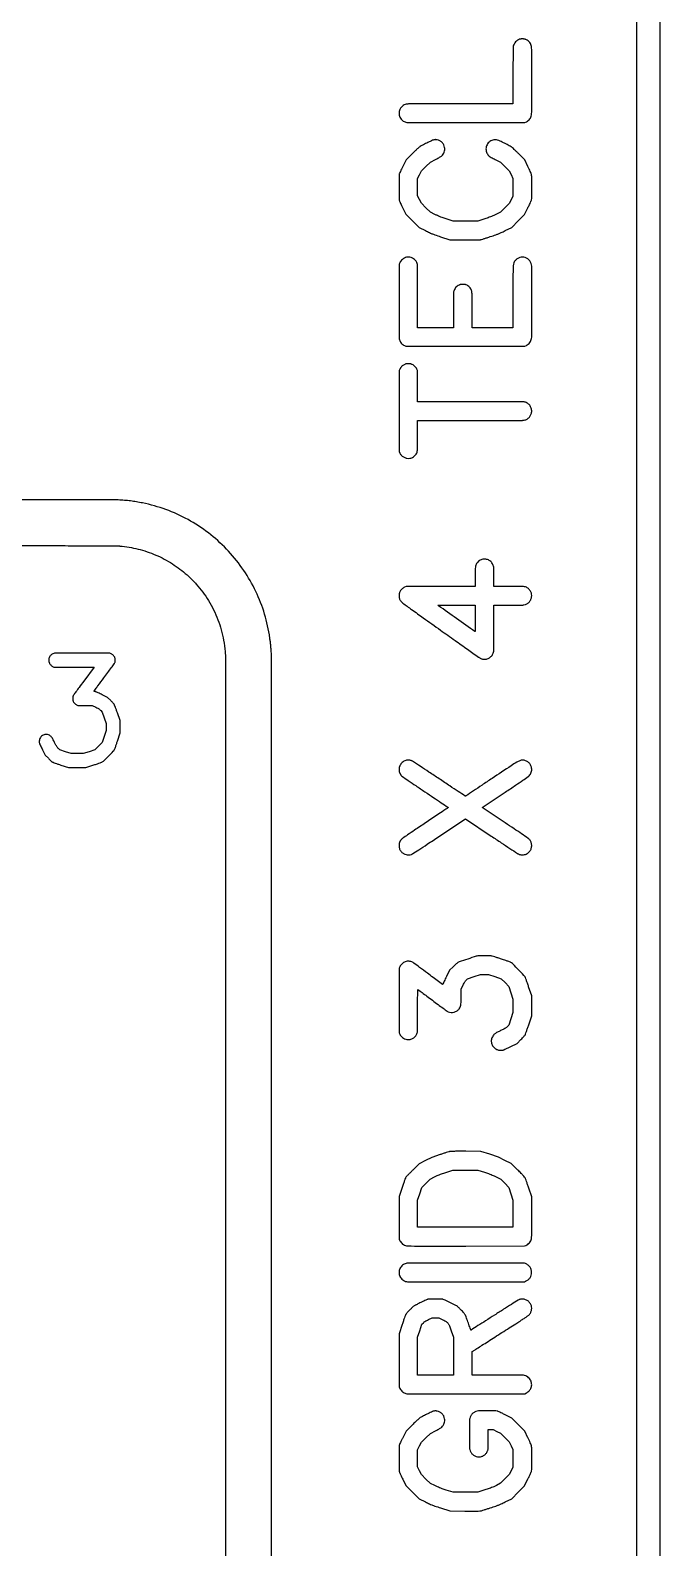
# Model space of a CAD drawing. Extents: x 980 to 25457, y 984 to 49020.
# Drawn here: x 22674 to 25457, y 4489 to 11193 of the extents above; entities that cross this region are included whole.
import ezdxf

# ---------------------------------------------------------------- set-up
doc = ezdxf.new("R2010")
doc.units = 0

msp = doc.modelspace()

# ---------------------------------------------------------------- linework, layer by layer
for points in [[(25353.176636, 36563.461695, -0.000001), (25352.040197, 20064.737908), (25350.791615, 2595.149668, -0.017503)], [(980.440705, 32466.957132, 0.000002), (980.203828, 20941, 0.000003), (980.107189, 12237.212398, 0.000012), (980.209361, 6804.802998)], [(1083.221486, 6831.128539, -0.000012), (1083.127559, 12273.089819, -0.000003), (1083.236026, 20942, -0.000002), (1083.488164, 32350.921193, -0.000022)], [(1895.500479, 7922.608607, -0.000003), (1895.516153, 10549.853821, -0.000001), (1895.574114, 14934.526042, -0.000001), (1895.654924, 19974.475505, -0.000001), (1895.750479, 25038.650259)], [(25455.067455, 2656.851326), (25455.283853, 8026.2, 0.000006), (25455.447111, 13939.785085, 0.000004), (25455.5, 20957, 0.000003), (25455.451202, 30583.274766, 0.000015), (25455.249846, 35648.33495)], [(1083.779877, 36579.793336, -0.000001), (1084.083373, 39239.060792, -0.032823)], [(981.025332, 39243.286233, 0.000001), (980.725995, 36638.380945, 0.000022)], [(23837.04827, 49018.908979, 0.000001), (21675.802621, 49019.17901, 0.000024)], [(18681.279442, 49019.402857, 0.000005), (13233.5, 49019.49605, 0.000002), (9165.520775, 49019.509787, 0.000004), (5739.221875, 49019.480206)], [(24540, 37344.615933), (24540.017364, 25078.057967, 0.000003), (24540.072189, 18212.977995, 0.000025), (24540.281798, 14996.564512), (24540.53635, 12813.47858, 0.052236), (24541.438354, 12804.878001, 0.074337), (24546.543768, 12791.201334, 0.068737), (24555.531869, 12779.203011, 0.069207), (24567.370173, 12770.158349, 0.07731), (24580.799221, 12765.105084, 0.090469), (24599.660012, 12764.630768, 0.093087), (24617.267741, 12770.877964, 0.091235), (24631.678767, 12783.228321, 0.082939), (24641.332811, 12800.295347, 0.087509), (24641.999516, 12804.07251), (24642.357022, 15432.357909, 0.00002), (24642.699465, 18970.575659, 0.000004), (24643, 25073.957926), (24643.5, 37344.415852)], [(1792.666637, 28542.695892, 0.000006), (1792.411049, 24569.503036, 0.000003), (1792.195825, 19883.965567, 0.000004), (1792.047621, 15244.749166, 0.000006), (1792, 11426.463451)], [(23728.367996, 45337.206403, 0.000002), (23728.354216, 42876.105371, 0.000002), (23728.361756, 40416.175094, 0.019036)], [(2708.027317, 40429.777448, 0.000002), (2708.046285, 42874.87655, 0.000002), (2708.048936, 45320.157135, 0.014115)], [(23830.974531, 40438.62303, -0.000002), (23830.960256, 42874.830485, -0.000002), (23830.963185, 45310.710508, -0.013332)], [(23738.640448, 3395.440421, 0.000002), (23738.643605, 5908.562731, 0.000002), (23738.626961, 8421.322215, 0.020273), (23737.199713, 8456.5, 0.004767), (23735.669009, 8473.344319, 0.004361), (23733.775563, 8490.665666, 0.00449), (23731.660072, 8507.288844, 0.006409), (23729.461102, 8522, 0.075792), (23663.65577, 8725.684197, 0.075615), (23540.106944, 8900.687285, 0.075664), (23370.192742, 9030.955395, 0.07604), (23169.5, 9104.500253, 0.008975), (23142.686698, 9109.421618, 0.009728), (23116.423637, 9113.232973, 0.009644), (23089.824305, 9116.046216, 0.008507), (23062, 9117.97108, 0.012915), (23028.700857, 9118.844609, 0.000137), (22798.512368, 9118.873159, 0.000051), (22559.227357, 9118.812738, 0.036134)], [(22543.5, 8916.584732), (22803, 8915.933729, -0.000214), (22902.710416, 8915.640905, -0.000351), (22987.153125, 8915.29752, -0.000026), (23063.04198, 8914.931778, -0.04822), (23065.5, 8914.682084, 0.017497), (23067.299538, 8914.386854, 0.00252), (23070.996875, 8913.931352, 0.002857), (23075.377095, 8913.439471, 0.002439), (23080, 8912.969855, -0.042483), (23159.674511, 8898.366588, -0.040021), (23237.411222, 8870.325898, -0.03997), (23309.7825, 8830.215695, -0.042121), (23373.5, 8779.717206, -0.020525), (23406.775929, 8745.768192, -0.02371), (23435.504072, 8710.741945, -0.023892), (23460.603098, 8673.39693, -0.021475), (23482.999744, 8632.5, -0.022219), (23502.462337, 8588.16419, -0.024805), (23517.126713, 8543.856929, -0.024371), (23527.528028, 8497.62347, -0.020072), (23534.204389, 8447.5, -0.023073), (23535.641201, 8416.383953, -0.000002), (23535.646056, 5907.896398, -0.000002), (23535.633728, 3398.236187, -0.024994)]]:
    msp.add_lwpolyline(points, format="xyb")
for points in [[(24834.286039, 11153.6045, 0.067777), (24824.505277, 11148.878011, 0.063658), (24816.109869, 11141.623235, 0.063546), (24809.797185, 11132.476434, 0.067082), (24806.125262, 11122.200779, 0.049316), (24805.554159, 11117.062113, 0.000865), (24805.262906, 11089.063039, 0.001667), (24805.05841, 11050.753959, 0.000501), (24805, 10992.450779), (24805, 10868), (24574.75, 10867.980191, 0.000316), (24477.882557, 10867.910612, 0.000705), (24404.181908, 10867.707176, 0.000171), (24343.753885, 10867.434574, 0.034711), (24337.805476, 10866.992115, 0.050864), (24328.853489, 10864.751247, 0.054306), (24320.746486, 10860.780713, 0.055064), (24313.779633, 10855.216269, 0.05507), (24308.195543, 10848.265567, 0.067165), (24303.937678, 10839.04592, 0.059923), (24302.060404, 10828.659521, 0.060194), (24302.702387, 10818.170956, 0.069133), (24305.851149, 10808.650795, 0.049726), (24310.724949, 10800.822058, 0.055882), (24316.883624, 10794.443422, 0.056655), (24324.222449, 10789.655116, 0.053582), (24332.585722, 10786.527621, 0.060506), (24339.973108, 10785.562342, 0.001052), (24380.507274, 10785.280188, 0.001318), (24446.604451, 10785.133475, 0.000146), (24597.613058, 10785.240582), (24856.603983, 10785.5), (24864.223604, 10789.265884, 0.054717), (24872.553227, 10794.585553, 0.059812), (24879.255021, 10801.446854, 0.060194), (24884.10954, 10809.658318, 0.056623), (24886.992348, 10818.959652, 0.044826), (24887.464461, 10823.770161, 0.000391), (24887.739156, 10860.620905, 0.001183), (24887.938926, 10907.020516, 0.000485), (24888, 10970, 0.000485), (24887.938926, 11032.979484, 0.001183), (24887.739156, 11079.379095, 0.000391), (24887.464461, 11116.229839, 0.044826), (24886.992348, 11121.040348, 0.059011), (24884.068992, 11130.316156, 0.056065), (24879.022432, 11138.827387, 0.056275), (24872.232145, 11145.976694, 0.060386), (24864.168321, 11151.2379, 0.018532), (24860.234257, 11152.996666, 0.042729), (24857.139679, 11153.94695, 0.036102), (24853.626845, 11154.443277, 0.010085), (24848.078862, 11154.709886, 0.011096), (24843.742781, 11154.734421, 0.015861), (24839.9004, 11154.548875, 0.018045), (24836.676917, 11154.173079, 0.040688)], [(24455, 10708.963968, 0.067299), (24449.752651, 10707.260084, 0.002088), (24429.335772, 10697.33349, 0.004523), (24409.481639, 10687.353814, 0.012906), (24395.916438, 10679.932139, 0.042197), (24391.386124, 10676.760571, 0.010257), (24384.489647, 10670.764951, 0.007559), (24374.929239, 10661.835871, 0.002428), (24361.007765, 10648.303095), (24332.682655, 10620.5), (24318.428419, 10591.395185, 0.002124), (24312.889088, 10579.962052, 0.002973), (24308.04367, 10569.695699, 0.001784), (24304.046678, 10561.0139, 0.039285), (24303.092668, 10558.395185, 0.061022), (24302.586441, 10555.021484, 0.002114), (24302.282673, 10541.712306, 0.003307), (24302.07165, 10524.097345, 0.001316), (24302.005577, 10499.931501, 0.000856), (24302.055143, 10469.147397, 0.005851), (24302.283113, 10453.975832, 0.010533), (24302.718608, 10444.870548, 0.054866), (24303.609608, 10439.931501, 0.034036), (24304.874456, 10436.531472, 0.002979), (24308.71336, 10428.164253, 0.003898), (24313.434351, 10418.236963, 0.003021), (24318.723783, 10407.5), (24332.22835, 10380.5), (24361.864175, 10350.864175), (24391.5, 10321.22835), (24418.5, 10307.724338, 0.004314), (24436.024292, 10299.147793, 0.016333), (24447.196975, 10294.240594, 0.012835), (24459.865559, 10289.536833, 0.001938), (24485.5, 10280.871576), (24525.5, 10267.522827), (24592, 10267.216696, 0.001003), (24622.573968, 10267.137279, 0.002953), (24643.605216, 10267.249046, 0.002067), (24658.953594, 10267.484726, 0.055267), (24663, 10268.013369, 0.016461), (24666.114172, 10268.886144, 0.000676), (24677.19375, 10272.40495, 0.001176), (24690.3064, 10276.622973, 0.000834), (24705, 10281.414815, 0.002265), (24728.882198, 10289.367319, 0.013248), (24741.305671, 10293.936973, 0.015485), (24752.660873, 10298.871308, 0.003807), (24771, 10307.696416), (24799.5, 10321.679373), (24827.789352, 10350.486952), (24856.078704, 10379.294531), (24870.948584, 10408.930418, 0.002825), (24877.934355, 10423.051613, 0.007904), (24882.617179, 10433.051891, 0.009857), (24885.690644, 10440.272536, 0.050019), (24886.909232, 10444.466812, 0.044751), (24888.045413, 10456.602212, 0.001775), (24888.061476, 10501.169991, 0.001491), (24887.782702, 10546.348691, 0.055808), (24886.551946, 10556.5, 0.04266), (24885.304938, 10560.295719, 0.004208), (24881.461547, 10569.111918, 0.005175), (24876.59138, 10579.734678, 0.00372), (24870.941988, 10591.5), (24856.750521, 10620.5), (24830.625261, 10646.830997, 0.00222), (24820.290354, 10657.155185, 0.003004), (24810.85242, 10666.388323, 0.002027), (24802.858754, 10674.052644, 0.032929), (24800, 10676.433689, 0.030788), (24796.96881, 10678.364161, 0.002533), (24788.74375, 10682.86252, 0.003385), (24778.860594, 10688.116706, 0.002601), (24768, 10693.724778, 0.005752), (24747.857204, 10703.703232, 0.034014), (24736.936077, 10708.070893, 0.06337), (24728.827891, 10709.59558, 0.060598), (24720.468026, 10709.078722, 0.110871), (24702.824776, 10701.543548, 0.116444), (24690.467207, 10687.295972, 0.117322), (24685.843619, 10669.117224, 0.11378), (24689.816245, 10650.578981, 0.052539), (24694.330629, 10643.093212, 0.06634), (24700.013273, 10637.350454, 0.039778), (24709.063616, 10631.438277, 0.007877), (24726.219509, 10622.432632), (24749.5, 10610.676019), (24768.852025, 10591.588009), (24788.20405, 10572.5), (24796.602025, 10555.651084), (24805, 10538.802168), (24804.947161, 10499.651084), (24804.894322, 10460.5), (24796.697161, 10444.278146), (24788.5, 10428.056292), (24769.5, 10408.930645), (24750.5, 10389.804998), (24731.824127, 10380.434597, -0.008123), (24720.440547, 10374.952663, -0.014428), (24710.868857, 10370.864117, -0.011059), (24699.50768, 10366.681933, -0.002952), (24681.237828, 10360.532098), (24649.327402, 10350), (24594.914447, 10350), (24540.501492, 10350), (24509.530407, 10360.105281, -0.003109), (24491.761643, 10366.025398, -0.011369), (24480.610964, 10370.102838, -0.014464), (24471.075976, 10374.159223, -0.007739), (24459.529661, 10379.688842), (24440.5, 10389.167122), (24420.672778, 10408.833561), (24400.845556, 10428.5), (24392.422778, 10445.238892), (24384, 10461.977784), (24384, 10500), (24384, 10538.022216), (24392.413595, 10554.761108), (24400.82719, 10571.5), (24420.663595, 10591.011543), (24440.5, 10610.523086), (24462.883189, 10622.011543, 0.004314), (24473.464554, 10627.558413, 0.010117), (24481.248107, 10631.929488, 0.01308), (24486.936479, 10635.480617, 0.037675), (24490.609076, 10638.328305, 0.067623), (24496.994333, 10645.895474, 0.058983), (24501.48618, 10655.241519, 0.059225), (24503.657941, 10665.337764, 0.06947), (24503.2163, 10675.112351, 0.07252), (24499.075018, 10687.256052, 0.077609), (24491.704966, 10697.399404, 0.077878), (24481.617955, 10704.786436, 0.073745), (24469.566341, 10708.906732, 0.01065), (24465.175905, 10709.619339, 0.033932), (24462.214217, 10709.832258, 0.034543), (24459.27882, 10709.640806, 0.011348)], [(24335, 10189.902047, 0.069303), (24325.843053, 10186.752754, 0.053761), (24316.999561, 10180.995923, 0.054003), (24309.628468, 10173.521257, 0.071847), (24304.834787, 10165.28458), (24302.5, 10159.5), (24302.241117, 9995.536467, 0.00023), (24302.133269, 9899.123221, 0.002128), (24302.283455, 9857.381239, 0.00243), (24302.59938, 9832.534798, 0.065623), (24303.572425, 9826.036467, 0.056142), (24306.811784, 9818.197315, 0.05238), (24311.776351, 9811.074197, 0.051229), (24318.230822, 9804.999716, 0.049053), (24325.876012, 9800.263008), (24331.5, 9797.5), (24594.521027, 9797.5), (24857.542055, 9797.5), (24864.110486, 9800.733628, 0.060038), (24872.209498, 9806.009798, 0.05643), (24879.014419, 9813.15911, 0.05627), (24884.064907, 9821.67005, 0.058998), (24886.992348, 9830.959652, 0.046826), (24888.045529, 9842.150302, 0.00013), (24888.044413, 9993.673333, 0.000134), (24887.963627, 10145.047489, 0.045432), (24886.905517, 10156.566341, 0.075447), (24882.780443, 10168.492209, 0.077303), (24875.327272, 10178.546212, 0.076839), (24865.128469, 10185.907605, 0.07324), (24853.015549, 10189.99718, 0.083489), (24841.017225, 10190.15069, 0.072015), (24828.953198, 10186.450802, 0.071595), (24818.370905, 10179.452238, 0.080715), (24810.688755, 10170, 0.088154), (24807.139214, 10160.139147, 0.033181), (24805.6204, 10145.493013, 0.008876), (24805.075064, 10117.153553, 0.000372), (24805, 10016.289901), (24805, 9879), (24715.034304, 9879), (24625.068608, 9879), (24624.784304, 9958.25, 0.000378), (24624.558835, 10010.150906, 0.005876), (24624.258682, 10027.95924, 0.016503), (24623.669807, 10037.505578, 0.066912), (24622.354558, 10043.167855, 0.048863), (24618.302609, 10051.356317, 0.052651), (24612.823382, 10058.381905, 0.053365), (24606.07089, 10064.030316, 0.052789), (24598.252085, 10068.145596, 0.025131), (24594.915916, 10069.283692, 0.031975), (24591.738744, 10069.976109, 0.026291), (24588.044909, 10070.339576, 0.010735), (24583, 10070.460894, 0.00969), (24577.363301, 10070.366151, 0.038965), (24573.943152, 10069.974288, 0.045623), (24570.894188, 10069.087133, 0.016796), (24566.776671, 10067.307689, 0.051428), (24558.619535, 10062.370494, 0.055542), (24551.872297, 10055.983028, 0.056103), (24546.750574, 10048.329013, 0.054406), (24543.394927, 10039.649811, 0.056988), (24542.647806, 10034.581947, 0.003958), (24542.292552, 10020.142848, 0.003465), (24542.072624, 9997.591891, 0.000667), (24542.011869, 9956.75), (24542, 9879), (24463, 9879), (24384, 9879), (24384, 10017.531545, 0.000201), (24383.963328, 10108.864629, 0.003371), (24383.735198, 10139.101162, 0.007987), (24383.248081, 10155.194444, 0.069789), (24381.933089, 10162.198622, 0.06427), (24377.035955, 10172.251638, 0.068181), (24369.826387, 10180.50804, 0.068197), (24360.663543, 10186.519717, 0.064349), (24350.040348, 10189.992348, 0.015729), (24345.877973, 10190.646845, 0.03264), (24342.596926, 10190.841482, 0.032067), (24339.282021, 10190.608672, 0.01466)], [(24331.842366, 9718.674503, 0.043194), (24326.781828, 9716.757067, 0.026948), (24321.22063, 9713.70159, 0.027037), (24316.066223, 9710.096397, 0.046529), (24312.262601, 9706.5, 0.026798), (24310.694777, 9704.508073, 0.01239), (24308.864684, 9701.765625, 0.012233), (24307.079006, 9698.781328, 0.016629), (24305.625739, 9696), (24302.5, 9689.5), (24302.5, 9510.5), (24302.5, 9331.5), (24305.716922, 9324.926341, 0.081111), (24313.297299, 9314.239922, 0.075914), (24324.04249, 9306.232656, 0.077226), (24336.507765, 9301.896944, 0.08897), (24349.082852, 9301.857775, 0.049703), (24357.76165, 9304.294139, 0.052507), (24365.619506, 9308.364314, 0.053031), (24372.390815, 9313.93932, 0.052646), (24377.856618, 9320.826547, 0.067807), (24381.521693, 9328.813147, 0.055034), (24383.255071, 9338.082344, 0.017656), (24383.895975, 9354.25669, 0.001074), (24384, 9402.681501), (24384, 9469), (24614.75, 9469.020107, 0.000339), (24706.89755, 9469.090666, 0.000622), (24781.997035, 9469.292522, 0.000117), (24846.536666, 9469.56141, 0.034815), (24851.806042, 9469.952076, 0.07782), (24864.381489, 9473.827416, 0.080018), (24875.035885, 9481.336866, 0.079782), (24882.817332, 9491.833694, 0.076719), (24887.052472, 9504.379914, 0.09666), (24886.751221, 9519.212332, 0.092449), (24880.920999, 9533.102619, 0.091301), (24870.395318, 9544.091502, 0.091404), (24856.649811, 9550.605073, 0.063013), (24850.609403, 9551.421601, 0.000678), (24808.653783, 9551.72145, 0.001243), (24744.656978, 9551.932937, 0.000192), (24617.782825, 9551.988131), (24384.065651, 9552), (24383.782825, 9620.772392), (24383.5, 9689.544785), (24380.172751, 9696.302022, 0.041086), (24376.534375, 9702.376243, 0.040104), (24371.925111, 9707.826769, 0.040314), (24366.530476, 9712.445641, 0.042533), (24360.556575, 9716.046763, 0.018813), (24356.756701, 9717.742982, 0.038136), (24353.636394, 9718.728728, 0.034306), (24350.197428, 9719.287844, 0.012545), (24345.276944, 9719.620474, 0.01299), (24341.343709, 9719.685105, 0.015188), (24337.612957, 9719.536083, 0.01652), (24334.339595, 9719.196623, 0.034884)], [(24672.185989, 8855.901607, 0.055849), (24663.933498, 8853.528484, 0.051882), (24656.188608, 8849.344937, 0.051953), (24649.48052, 8843.663206, 0.056343), (24644.292343, 8836.862086, 0.052823), (24640.706117, 8829.115286, 0.05552), (24638.898077, 8820.917592, 0.024045), (24638.15117, 8808.070249, 0.002498), (24638, 8777.80861), (24638, 8736.037418), (24485.75, 8735.768709), (24333.5, 8735.5), (24326.269658, 8732.111023, 0.04621), (24319.903286, 8728.37518, 0.039237), (24313.94618, 8723.342769, 0.039495), (24308.889542, 8717.483006, 0.048742), (24305.20897, 8711.281222, 0.023289), (24303.731871, 8707.704363, 0.045092), (24302.952201, 8704.712613, 0.033396), (24302.596013, 8701.091344, 0.007844), (24302.501054, 8695, 0.028221), (24303.015908, 8685.901531, 0.060316), (24304.64148, 8679.06487, 0.06521), (24307.751747, 8673.150796, 0.038327), (24312.852821, 8666.982936, 0.043983), (24318.619196, 8661.973622, 0.00057), (24357.468855, 8633.872745, 0.001322), (24409.168423, 8596.774369, 0.000441), (24485, 8542.76349, 0.000064), (24549.15329, 8497.168172, 0.000103), (24603.9125, 8458.277109, 0.000017), (24652.457169, 8423.817242, 0.006305), (24656, 8421.369094, 0.028341), (24660.801723, 8418.520782, 0.034931), (24665.577966, 8416.451159, 0.035043), (24670.582853, 8415.071388, 0.028834), (24676.069637, 8414.290943, 0.094326), (24691.234862, 8415.880814, 0.094768), (24704.727635, 8422.931438, 0.094061), (24714.741486, 8434.517672, 0.09133), (24719.944218, 8449.086129, 0.036797), (24720.42393, 8454.567668, 0.000941), (24720.717826, 8479.369243, 0.001734), (24720.925868, 8511.382722, 0.000738), (24720.992446, 8554.25), (24721, 8653), (24784.316341, 8653, 0.001171), (24812.191072, 8653.06531, 0.00276), (24832.986657, 8653.277542, 0.002033), (24848.70085, 8653.588582, 0.039756), (24853.519745, 8654.088283, 0.075889), (24865.65454, 8658.302932, 0.079068), (24875.788223, 8665.904443, 0.078487), (24883.11794, 8676.330337, 0.073239), (24887.096897, 8688.756708, 0.089623), (24886.89316, 8702.248291, 0.084329), (24882.01243, 8715.131772, 0.082596), (24873.033784, 8725.895863, 0.081067), (24861, 8733.257123, 0.06654), (24855.736338, 8734.625433, 0.021686), (24847.715147, 8735.252978, 0.007185), (24832.792554, 8735.556584, 0.000439), (24788.25, 8735.783483), (24721, 8736.066966), (24720.979893, 8775.283483, 0.00212), (24720.90635, 8790.759261, 0.002827), (24720.700507, 8804.81363, 0.001986), (24720.414606, 8816.591122, 0.028857), (24720.057028, 8820.74164, 0.099735), (24714.528896, 8836.248463, 0.099336), (24703.421636, 8848.430427, 0.099738), (24688.516131, 8855.350856, 0.101415)], [(24638, 8594.5, -0.00077), (24637.965461, 8572.068136, -0.001284), (24637.858807, 8553.184375, -0.000067), (24637.716963, 8536.195951, -0.411731), (24637.519343, 8536, -0.155484), (24637.024054, 8536.157835, -0.000002), (24555.912446, 8593.697611, -0.000016), (24476.110064, 8650.312878, -0.020274), (24473.083333, 8652.650362, -0.698576), (24473.135335, 8652.794206, -0.000028), (24497.072396, 8652.897294, -0.000666), (24523.663077, 8652.974892, -0.000396), (24555.333333, 8653), (24638, 8653)], [(22780.5, 8440.337706, 0.107603), (22767.889458, 8434.467915, 0.10988), (22758.973492, 8423.923046, 0.111455), (22755.447562, 8410.722634, 0.113398), (22757.969971, 8397.377595, 0.050603), (22760.404308, 8393.06374, 0.036423), (22763.916608, 8388.788094, 0.036005), (22768.071734, 8385.006944, 0.045211), (22772.436545, 8382.172317), (22777.5, 8379.5), (22866.804451, 8379), (22956.108901, 8378.5), (22910.108963, 8317.134105, 0.001239), (22889.540917, 8289.553305, 0.003352), (22875.124644, 8269.846765, 0.00199), (22864.467761, 8254.947765, 0.072257), (22862.554513, 8251.205966, 0.05069), (22861.428273, 8246.332349, 0.031702), (22861.062602, 8240.482194, 0.031685), (22861.439714, 8234.626181, 0.050227), (22862.575102, 8229.733609, 0.061382), (22864.949951, 8224.829899, 0.045425), (22868.668852, 8220.081459, 0.044198), (22873.316603, 8215.944917, 0.049301), (22878.45963, 8212.859186), (22884.5, 8210.001578), (22915.761761, 8210.000789), (22947.023522, 8210), (22962.761761, 8202.083963, -0.005467), (22971.777397, 8197.425073, -0.023622), (22976.962519, 8194.351167, -0.033585), (22980.905442, 8191.356766, -0.020426), (22985.15916, 8187.333963), (22991.81832, 8180.5), (23000.40916, 8155.485819), (23009, 8130.471638), (23009.01625, 8114.485819), (23009.0325, 8098.5), (23000.394842, 8072.5), (22991.757184, 8046.5), (22975.628592, 8030.220527), (22959.5, 8013.941053), (22933.706123, 8005.470527), (22907.912247, 7997), (22881.346431, 7997), (22854.780616, 7997), (22829.640308, 8005.122144), (22804.5, 8013.244288), (22797.921315, 8019.675322, -0.024973), (22793.909249, 8024.009609, -0.032884), (22790.731347, 8028.357847, -0.019697), (22787.138651, 8034.54625, -0.003594), (22781.026513, 8046.303178, 0.00332), (22773.291323, 8061.202048, 0.023931), (22769.179223, 8068.166422, 0.048424), (22765.735753, 8072.442188, 0.048386), (22761.53335, 8075.977055, 0.129971), (22746.346195, 8081.420252, 0.134353), (22730.662933, 8078.542815, 0.1339), (22718.59256, 8068.067337, 0.128728), (22713.283474, 8052.755374, 0.056798), (22713.501961, 8046.648965, 0.053545), (22715.081584, 8040.619561, 0.024611), (22718.885285, 8031.925828, 0.003021), (22728.240941, 8013.401843), (22739.981881, 7990.5), (22753.613337, 7976.207882, 0.00661), (22759.27442, 7970.427393, 0.009097), (22764.522262, 7965.395231, 0.008238), (22768.961428, 7961.424537, 0.060456), (22771.32005, 7959.836723, 0.032005), (22774.201631, 7958.591981, 0.001547), (22784.054201, 7955.099303, 0.002517), (22795.797879, 7951.043371, 0.001811), (22808.947653, 7946.628841), (22842.5, 7935.5), (22881, 7935.5), (22919.5, 7935.5), (22954, 7946.816947, 0.002385), (22970.691426, 7952.380524, 0.007441), (22981.852665, 7956.34614, 0.009604), (22989.511804, 7959.365232, 0.050086), (22993.5, 7961.517023, 0.045739), (23000.404281, 7967.172334, 0.002513), (23020.265433, 7986.927429, 0.002089), (23040.239919, 8007.164336, 0.058878), (23044.741716, 8013, 0.046886), (23045.980555, 8015.59266, 0.001649), (23049.781831, 8026.046875, 0.003049), (23054.161314, 8038.45303, 0.002127), (23058.957063, 8052.5), (23071.076999, 8088.5), (23070.735155, 8116), (23070.39331, 8143.5), (23058.643761, 8177, 0.002372), (23053.970634, 8190.124206, 0.003294), (23049.650867, 8201.834375, 0.002042), (23045.914109, 8211.640522, 0.041483), (23044.529021, 8214.5, 0.046168), (23042.891774, 8216.76323, 0.006116), (23038.942355, 8221.169567, 0.007047), (23034.109824, 8226.283679, 0.005861), (23028.831916, 8231.587888), (23015.5, 8244.675776), (22991.820544, 8256.822859, 0.004062), (22982.399829, 8261.559222, 0.005263), (22973.680893, 8265.740915, 0.004017), (22966.322534, 8269.103532, 0.046411), (22963.320544, 8270.124592, -0.001461), (22961.313956, 8270.611429, -0.001379), (22959.271121, 8271.119363, -0.001369), (22957.464176, 8271.579206, -0.004809), (22956.304548, 8271.889621, -0.509445), (22955.759663, 8273.349283, -0.007544), (22961.780537, 8282.146924, -0.006504), (22972.623635, 8297.073101, -0.000645), (22999.141544, 8332.5, 0.000927), (23016.550216, 8355.784586, 0.001416), (23031.554094, 8376.05, 0.00048), (23044.455015, 8393.61386, 0.038718), (23046.245083, 8396.5, 0.068524), (23047.989058, 8401.415598, 0.037221), (23048.819556, 8407.783417, 0.036875), (23048.698578, 8414.344995, 0.057195), (23047.539026, 8419.882503, 0.064832), (23045.026847, 8425.08093, 0.040991), (23040.883426, 8430.402254, 0.040747), (23035.880658, 8435.023976, 0.060049), (23030.770111, 8438.118204), (23025.5, 8440.5), (22904, 8440.643797, 0.000348), (22857.273953, 8440.666533, 0.000567), (22817.603125, 8440.613199, 0.000059), (22782.13087, 8440.52111, 0.054691)], [(24331.5, 7966.654172, 0.046911), (24323.230914, 7963.025181, 0.052005), (24316.087465, 7958.01947, 0.052726), (24310.210937, 7951.715262, 0.050682), (24305.693133, 7944.240752, 0.01722), (24303.872883, 7940.029183, 0.047632), (24302.986521, 7936.927223, 0.037917), (24302.599985, 7933.339894, 0.007885), (24302.5, 7927, 0.007854), (24302.598968, 7920.699603, 0.037171), (24302.979762, 7917.111197, 0.047439), (24303.846949, 7914.03576, 0.018224), (24305.602637, 7909.952633, 0.015935), (24307.030191, 7907.172642, 0.012285), (24308.756039, 7904.232711, 0.012464), (24310.506136, 7901.56341, 0.028827), (24311.980727, 7899.674732, 0.062368), (24314.992595, 7897.002653, 0.000451), (24342.833161, 7877.947181, 0.001637), (24375.822506, 7855.569314, 0.000897), (24416.37809, 7828.358075, -0.000222), (24455.240321, 7802.35907, -0.000362), (24488.171621, 7780.272198, -0.000032), (24517.673933, 7760.451393, -0.04058), (24518.780619, 7759.569644, -0.477547), (24518.687636, 7758.31748, -0.000885), (24499.332007, 7744.965702, -0.002984), (24471.188001, 7725.871271, -0.000549), (24419.005335, 7691.003556, 0.000687), (24370.357628, 7658.478458, 0.002492), (24339.561018, 7637.603799, 0.001869), (24318.108534, 7622.788093, 0.051325), (24312.920603, 7618.322533, 0.022292), (24310.798137, 7615.867891, 0.014781), (24308.577075, 7612.877389, 0.01489), (24306.588463, 7609.838669, 0.027872), (24305.195887, 7607.252644, 0.023503), (24303.727826, 7603.6938, 0.045014), (24302.95121, 7600.705746, 0.033273), (24302.59588, 7597.083824, 0.007843), (24302.501054, 7591, 0.028265), (24303.00948, 7582.029188, 0.058877), (24304.608686, 7575.222071, 0.062936), (24307.665644, 7569.264231, 0.036797), (24312.676109, 7562.983124, 0.067265), (24322.034462, 7555.266123, 0.075959), (24332.738833, 7550.694721, 0.075412), (24344.385495, 7549.509141, 0.065013), (24356.5, 7551.700297, 0.067007), (24360.891564, 7553.781689, 0.000715), (24389.046748, 7572.14118, 0.001849), (24425.701508, 7596.311832, 0.00065), (24478.124421, 7631.257427), (24594.748842, 7709.219651), (24709.297025, 7632.607432, 0.000453), (24753.553698, 7603.065691, 0.000714), (24791.614849, 7577.787746, 0.000165), (24825.034446, 7555.676972, 0.029684), (24828.673021, 7553.57034, 0.103759), (24843.756959, 7549.578933, 0.095383), (24859.666113, 7551.793073, 0.095189), (24873.642189, 7559.763385, 0.10283), (24883.220017, 7572.161245, 0.039403), (24885.826762, 7578.801827, 0.043104), (24887.264017, 7585.573364, 0.043566), (24887.510214, 7592.42539, 0.041963), (24886.575463, 7599.305407, 0.039515), (24884.762482, 7605.210134, 0.031612), (24881.926563, 7611.232525, 0.032238), (24878.447894, 7616.686689, 0.049161), (24874.704313, 7620.866089, 0.037337), (24872.533562, 7622.576946, 0.000114), (24843.047245, 7642.43093, 0.000658), (24809.680072, 7664.823255, 0.000412), (24770.559053, 7690.955721), (24668.994151, 7758.679264), (24770.798748, 7826.762641, 0.000758), (24816.62971, 7857.513406, 0.002125), (24848.602031, 7879.233918, 0.001095), (24872.585579, 7895.753938, 0.055236), (24876.891265, 7899.497863, 0.058658), (24882.188058, 7906.800378, 0.053577), (24885.83821, 7915.355099, 0.054222), (24887.554864, 7924.383078, 0.063567), (24887.142225, 7933.082852, 0.083366), (24882.212391, 7946.988055, 0.088312), (24873.08038, 7958.20669, 0.089554), (24860.758028, 7965.472582, 0.088768), (24846.634103, 7968, 0.095355), (24835.366415, 7965.831411, 0.040638), (24821.558104, 7958.964233, 0.011066), (24796.763352, 7943.250641, 0.0005), (24712.824528, 7887.292484, -0.000234), (24668.346552, 7857.606948, -0.000384), (24630.657906, 7832.520062, -0.000027), (24596.753208, 7809.992111, -0.055057), (24595.622739, 7809.408726, -0.240787), (24594.367381, 7809.542511, -0.000148), (24563.270281, 7829.873857, -0.001582), (24526.531925, 7854.075327, -0.000718), (24478.60216, 7885.966372, 0.000584), (24433.96508, 7915.683825, 0.000922), (24395.592714, 7941.063951, 0.000206), (24361.851818, 7963.271508, 0.039964), (24358.276719, 7965.232988, 0.066088), (24352.789551, 7966.870044, 0.026237), (24344.955229, 7967.699552, 0.026212), (24337.087195, 7967.704381, 0.067101)], [(24649.5, 7103.302698, 0.047599), (24642.661655, 7101.723867, 0.00077), (24605.180488, 7089.154393, 0.00068), (24567.442877, 7076.377027, 0.054667), (24561.808236, 7073.74459, 0.042029), (24559.575151, 7072.115424, 0.003661), (24554.29645, 7067.470485, 0.004791), (24548.084182, 7061.814909, 0.003705), (24541.42038, 7055.537912), (24524.724288, 7039.575824), (24511.216013, 7012.037912, 0.00113), (24505.923109, 7001.185841, 0.001535), (24501.197455, 6991.364267, 0.001017), (24497.271904, 6983.097865, 0.017262), (24496.079349, 6980.329805), (24494.450961, 6976.15961), (24476.47548, 6989.734139, 0.000509), (24427.261456, 7026.820485, 0.001453), (24392.922983, 7052.486423, 0.000782), (24367.12539, 7071.589407, 0.036196), (24361.574905, 7075.096124, 0.107143), (24345.976595, 7079.541513, 0.100987), (24329.577378, 7077.278445, 0.099291), (24315.157759, 7068.706118, 0.099896), (24305.195887, 7055.252644), (24302.5, 7049.5), (24302.5, 6906.5), (24302.5, 6763.5), (24305.195887, 6757.747356, 0.062966), (24310.498222, 6749.364851, 0.056618), (24317.893986, 6742.223402, 0.056456), (24326.725947, 6736.905251, 0.061826), (24336.260676, 6733.896065, 0.096176), (24350.798047, 6734.034891, 0.09036), (24364.582706, 6739.565337, 0.08936), (24375.650979, 6749.672089, 0.09138), (24382.390878, 6762.931501, 0.062321), (24383.3322, 6768.636089, 0.005691), (24383.731138, 6783.047692, 0.003635), (24383.952605, 6807.591844, 0.000438), (24384, 6861.681501, -0.000706), (24384.050526, 6897.464546, -0.001178), (24384.206543, 6927.587691, -0.000056), (24384.41396, 6954.71307, -0.411943), (24384.703125, 6955, -0.161368), (24385.219327, 6954.828949, -0.000045), (24403.959192, 6940.87498, -0.000818), (24424.731447, 6925.351878, -0.000496), (24449.268326, 6906.914826, 0.001478), (24474.272412, 6888.203488, 0.002262), (24496.069666, 6872.144905, 0.000942), (24514.739857, 6858.573821, 0.049371), (24518.575164, 6856.336958, 0.092233), (24531.43266, 6853.116985, 0.081184), (24545.208575, 6854.507113, 0.08039), (24557.942785, 6860.240014, 0.087651), (24567.78659, 6869.564411, 0.05121), (24572.422897, 6877.38195, 0.069958), (24574.787114, 6885.210594, 0.034232), (24575.784941, 6896.899141, 0.004181), (24576, 6922.616443), (24576, 6957.022216), (24584.414023, 6973.761108, -0.005118), (24589.147132, 6982.941745, -0.019882), (24592.358603, 6988.473349, -0.029855), (24595.261835, 6992.493414, -0.027542), (24598.697736, 6996.254666), (24604.567425, 7002.009332), (24633.013978, 7011.504666), (24661.460532, 7021), (24678.821788, 7021), (24696.183043, 7021), (24724.630285, 7011.783582), (24753.077526, 7002.567163), (24769.876917, 6985.033582), (24786.676308, 6967.5), (24795.838154, 6939.99968), (24805, 6912.49936), (24805, 6882.5), (24805, 6852.50064), (24795.88369, 6825.00032), (24786.767381, 6797.5), (24780.63369, 6791.127426, -0.028785), (24776.282018, 6787.098209, -0.036844), (24771.825119, 6783.945014, -0.018953), (24765.077465, 6780.222082, -0.002514), (24750.479785, 6772.967013, 0.002634), (24736.429407, 6765.979743, 0.017111), (24729.499981, 6762.185417, 0.033139), (24725.042479, 6759.126405, 0.036408), (24721.175672, 6755.592231, 0.093863), (24712.145522, 6741.514821, 0.104429), (24709.337642, 6725.640287, 0.104446), (24713.187551, 6709.987769, 0.093921), (24723.127133, 6696.542782, 0.020465), (24725.950724, 6694.135509, 0.021288), (24728.925804, 6692.000396, 0.022379), (24731.899219, 6690.237533, 0.03109), (24734.71542, 6688.951915, 0.043934), (24741.028835, 6687.148211, 0.032961), (24748.204383, 6686.249686, 0.03342), (24755.279823, 6686.307289, 0.052035), (24761.275529, 6687.391721, 0.03384), (24764.796448, 6688.679209, 0.002899), (24773.550369, 6692.630718, 0.003821), (24783.939336, 6697.48939, 0.002952), (24795.190554, 6702.938249), (24823.5, 6716.855191), (24840.133831, 6733.677596, 0.005362), (24846.899101, 6740.667932, 0.007857), (24852.686608, 6746.9733, 0.006905), (24857.228451, 6752.224632, 0.058404), (24858.9446, 6754.829278, 0.031238), (24860.273129, 6757.941468, 0.001254), (24864.356398, 6769.540105, 0.0022), (24869.099591, 6783.316341, 0.001555), (24874.310768, 6798.829278), (24887.5, 6838.5), (24887.5, 6882.5), (24887.5, 6926.5), (24874.135501, 6966.5, 0.002207), (24868.830617, 6982.147356, 0.003104), (24863.949733, 6996.056398, 0.00183), (24859.722513, 7007.732616, 0.04214), (24858.227715, 7010.947312, 0.061277), (24853.53208, 7017.229351, 0.001657), (24829.602267, 7042.026802, 0.002168), (24805.991806, 7066.121752, 0.043148), (24798.139126, 7072.803058, 0.057034), (24794.161114, 7075.001067, 0.009558), (24786.029242, 7078.171334, 0.007115), (24773.726801, 7082.500839, 0.001895), (24754, 7089.046119, 0.001606), (24738.476527, 7094.076379, 0.002224), (24724.520844, 7098.480784, 0.001383), (24712.7562, 7102.100604, 0.027738), (24709.11351, 7102.993061, 0.043094), (24702.698013, 7103.628144, 0.001836), (24679.90918, 7103.830178, 0.002255), (24657.493539, 7103.845508, 0.031999)], [(24524.5, 6238.52613, 0.010725), (24521.106081, 6237.517551, 0.000554), (24510.233378, 6234.017724, 0.00088), (24497.317594, 6229.819318, 0.000639), (24482.954054, 6225.102013), (24446.408109, 6213.047765), (24418.954054, 6198.773883), (24391.5, 6184.5), (24363.294715, 6157.157229, 0.003021), (24352.269915, 6146.339607, 0.004135), (24342.484846, 6136.45963, 0.002713), (24334.39142, 6128.060688, 0.047769), (24332.060028, 6125.093546, 0.05099), (24330.173616, 6121.367207, 0.004215), (24326.35794, 6111.177579, 0.004923), (24321.604891, 6097.74205, 0.002371), (24315.765313, 6080.436317), (24302.5, 6040.5), (24302.5, 5945.978795), (24302.5, 5851.457591), (24305.7349, 5844.886752, 0.056327), (24310.893062, 5836.839545, 0.054767), (24317.760885, 5830.061453, 0.055307), (24325.866348, 5824.992191, 0.059856), (24334.676352, 5821.986107, 0.051493), (24339.397664, 5821.482047, 0.000148), (24402.315796, 5821.282668, 0.000726), (24482.30523, 5821.168989, 0.000253), (24597.5, 5821.230868), (24855.5, 5821.5), (24861.252085, 5823.822629, 0.06028), (24870.09968, 5828.704256, 0.05974), (24877.557621, 5835.568035, 0.060113), (24883.14339, 5843.956879, 0.062508), (24886.483856, 5853.325484, 0.044589), (24887.376475, 5860.23184, 0.006471), (24887.752123, 5874.418576, 0.003699), (24887.899427, 5898.438457, 0.000485), (24887.785273, 5949.5), (24887.5, 6038.5), (24874.638214, 6077.5, 0.002352), (24869.497123, 6092.845954, 0.003166), (24864.689658, 6106.686997, 0.00217), (24860.53548, 6118.247601, 0.033811), (24858.83202, 6122.094031, 0.05523), (24856.086321, 6126.152078, 0.011193), (24850.295502, 6132.654382, 0.007962), (24841.297233, 6142.010668, 0.002133), (24826.693805, 6156.594031), (24797.5, 6185.5), (24769.5, 6199.651893), (24741.5, 6213.803786), (24702.5, 6226.651893), (24663.5, 6239.5), (24596.5, 6239.698, 0.00078), (24561.236532, 6239.747213, 0.004028), (24541.725378, 6239.586842, 0.004984), (24529.301622, 6239.260726, 0.057864)], [(24679.61203, 6147.028016, -0.003164), (24697.564052, 6141.00826, -0.012642), (24708.439211, 6136.974909, -0.015357), (24718.039288, 6132.789346, -0.006389), (24730.743313, 6126.579833), (24751.5, 6116.103634), (24769.129366, 6098.301817), (24786.758731, 6080.5), (24795.879366, 6052.340752), (24805, 6024.181504), (24805, 5964.090752), (24805, 5904), (24594.5, 5904), (24384, 5904), (24384.016502, 5963.75), (24384.033004, 6023.5), (24393.40748, 6052), (24402.781956, 6080.5), (24421.436455, 6098.59598), (24440.090954, 6116.69196), (24458.795477, 6126.523101, -0.00741), (24470.487161, 6132.448827, -0.017564), (24479.398984, 6136.419559, -0.013349), (24489.900277, 6140.340318, -0.002797), (24508.5, 6146.608302), (24539.5, 6156.862364), (24594.368717, 6156.931182), (24649.237433, 6157)], [(24333.5, 5744.596721, 0.057168), (24325.027347, 5741.425113, 0.052252), (24317.211107, 5736.339751, 0.052167), (24310.607151, 5729.735043, 0.05656), (24305.716922, 5722.073659, 0.017889), (24303.858634, 5717.904927, 0.05067), (24302.972513, 5714.849843, 0.038316), (24302.593868, 5711.238069, 0.006965), (24302.5, 5704.5, 0.006965), (24302.593868, 5697.761931, 0.038316), (24302.972513, 5694.150157, 0.05067), (24303.858634, 5691.095073, 0.017889), (24305.716922, 5686.926341, 0.059648), (24310.942968, 5678.848915, 0.055779), (24318.035414, 5672.027253, 0.055933), (24326.439629, 5666.958077, 0.060691), (24335.533328, 5664.047469, 0.046071), (24341.784989, 5663.442582, 0.000294), (24397.748744, 5663.230333, 0.000866), (24474.51821, 5663.117215, 0.000223), (24598.5, 5663.204519), (24855.5, 5663.5), (24860.719203, 5665.642224, 0.068435), (24871.818112, 5672.087834, 0.077155), (24880.253695, 5681.070583, 0.07804), (24885.501049, 5692.095534, 0.07224), (24887.302661, 5704.5, 0.07224), (24885.501049, 5716.904466, 0.07804), (24880.253695, 5727.929417, 0.077155), (24871.818112, 5736.912166, 0.068435), (24860.719203, 5743.357776), (24855.5, 5745.5), (24597, 5745.670699, 0.000195), (24464.440368, 5745.706423, 0.000989), (24390.475351, 5745.551202, 0.00037), (24339.138855, 5745.303937, 0.059675)], [(24429.315633, 5585.847038, 0.046916), (24426.67813, 5584.989177, 0.00373), (24419.952082, 5582.020252, 0.005029), (24411.976276, 5578.331425, 0.003833), (24403.315633, 5574.137964, -0.000077), (24394.39283, 5569.73451, -0.000081), (24385.622389, 5565.409676, -0.000077), (24378.057136, 5561.682104, -0.000364), (24373.718031, 5559.548887, 0.02796), (24368.841156, 5556.807488, 0.034368), (24364.643245, 5553.703334, 0.020191), (24359.473705, 5548.927792, 0.003662), (24350.310672, 5539.615053, 0.004277), (24344.120574, 5533.120722, 0.005218), (24338.444503, 5526.934611, 0.00441), (24333.776535, 5521.646298, 0.036377), (24331.85724, 5519.077238, 0.052393), (24330.15549, 5515.678585, 0.002923), (24326.051696, 5504.563361, 0.004231), (24321.146328, 5490.66833, 0.00248), (24315.498389, 5473.958723), (24301.967583, 5433.26297), (24302.233791, 5315.859993), (24302.5, 5198.457016), (24305.785425, 5191.783835, 0.049049), (24310.693645, 5183.876508, 0.056116), (24316.857545, 5177.464202, 0.057054), (24324.197912, 5172.665004, 0.053619), (24332.585722, 5169.527621, 0.060506), (24339.973108, 5168.562342, 0.001052), (24380.507274, 5168.280188, 0.001318), (24446.604451, 5168.133475, 0.000146), (24597.613058, 5168.240582), (24856.603983, 5168.5), (24864.223604, 5172.265884, 0.095512), (24877.364781, 5182.244908, 0.101707), (24885.502153, 5196.19188, 0.102057), (24887.462697, 5212.177315, 0.096827), (24883.018427, 5227.963496, 0.064378), (24877.577857, 5235.983634, 0.059232), (24870.135679, 5242.614827, 0.058373), (24861.234364, 5247.395873, 0.058981), (24851.5, 5249.969387, 0.032351), (24845.748419, 5250.407104, 0.000655), (24816.649337, 5250.697163, 0.001416), (24780.534739, 5250.907531, 0.000703), (24734.741081, 5250.980191), (24624.982161, 5251), (24625.241081, 5303.175829), (24625.5, 5355.351658), (24637.5, 5363.016427, 0.000109), (24645.459666, 5368.102964, 0.000007), (24668.153125, 5382.612438, 0.000011), (24695.207015, 5399.911204, 0.000008), (24725, 5418.962957, -0.000065), (24756.509233, 5439.107107, -0.000061), (24788.75, 5459.70746, -0.000061), (24817.388774, 5477.996489, -0.000208), (24836, 5489.867728, 0.002812), (24850.609706, 5499.293969, 0.004599), (24862.8715, 5507.465246, 0.003608), (24872.596266, 5514.178938, 0.045385), (24876, 5517.058437, 0.042212), (24879.930963, 5521.786927, 0.038636), (24883.143824, 5527.245953, 0.037577), (24885.554698, 5533.289016, 0.035218), (24887.096897, 5539.756708, 0.090013), (24886.882319, 5553.27336, 0.084107), (24881.966453, 5566.206409, 0.082793), (24872.974944, 5576.962852, 0.083366), (24861, 5584.189557, 0.05885), (24854.557235, 5585.897035, 0.034341), (24846.577179, 5586.479399, 0.034403), (24838.634679, 5585.96571, 0.061581), (24832.317957, 5584.309838, 0.04501), (24828.489991, 5582.368547, 0.00033), (24798.27553, 5563.427385, 0.001248), (24763.724628, 5541.615507, 0.0008), (24723.705757, 5516.121895, -0.000374), (24683.983836, 5490.769884, -0.000618), (24650.397417, 5469.427439, -0.000028), (24620.056526, 5450.202346, -0.146171), (24619.3878, 5450.014068, -0.308041), (24618.912418, 5450.34879, -0.000691), (24615.70815, 5458.905808, -0.004021), (24612.156331, 5468.670181, -0.002446), (24608.108029, 5480.264068, 0.002004), (24603.937714, 5492.241419, 0.002576), (24600.00259, 5503.218431, 0.001972), (24596.621398, 5512.386829, 0.022315), (24595.108029, 5515.947613, 0.046116), (24593.123853, 5519.267746, 0.015948), (24589.683874, 5523.675248, 0.012392), (24584.792108, 5529.259387, 0.005383), (24578.028816, 5536.447613, 0.002475), (24572.229263, 5542.420619, 0.003072), (24566.771953, 5547.917772, 0.002512), (24562.139494, 5552.480969, 0.023045), (24560.028816, 5554.35757, 0.052449), (24553.234741, 5558.768882, 0.002569), (24529.264126, 5570.822782, 0.0027), (24505.265124, 5582.57573, 0.048836), (24497.251806, 5585.522631, 0.040815), (24493.057689, 5586.256496, 0.013046), (24486.735151, 5586.671508, 0.008523), (24477.414018, 5586.880432, 0.002263), (24462.539901, 5586.892908, 0.002943), (24451.111462, 5586.783481, 0.004002), (24440.801313, 5586.541508, 0.00268), (24432.160463, 5586.22314, 0.044658)], [(24494.761108, 5495.538462, -0.004421), (24504.604873, 5490.452646, -0.024552), (24509.724617, 5487.419666, -0.039559), (24513.360156, 5484.580646, -0.025289), (24517.124949, 5480.760964, -0.030841), (24520.747051, 5476.150645, -0.045633), (24523.269139, 5471.673998, -0.019996), (24526.068796, 5464.702507, -0.001762), (24532.374949, 5446.781925), (24542, 5419.118845), (24542, 5335.059422), (24542, 5251), (24463, 5251), (24384, 5251), (24384, 5334.769734), (24384, 5418.539468), (24393.496391, 5446.989187), (24402.992781, 5475.438906), (24409.246391, 5481.832612, -0.022827), (24413.286451, 5485.602577, -0.03427), (24417.162246, 5488.468259, -0.023245), (24422.369227, 5491.461156, -0.005243), (24431.5, 5496.038617), (24447.5, 5503.850917), (24462.761108, 5503.925459), (24478.022216, 5504)], [(24455, 5091.963968, 0.067299), (24449.752651, 5090.260084, 0.002088), (24429.335772, 5080.33349, 0.004523), (24409.481639, 5070.353814, 0.012906), (24395.916438, 5062.932139, 0.042197), (24391.386124, 5059.760571, 0.010257), (24384.489647, 5053.764951, 0.007559), (24374.929239, 5044.835871, 0.002428), (24361.007765, 5031.303095), (24332.682655, 5003.5), (24318.428419, 4974.395185, 0.002124), (24312.889088, 4962.962052, 0.002973), (24308.04367, 4952.695699, 0.001784), (24304.046678, 4944.0139, 0.039285), (24303.092668, 4941.395185, 0.061022), (24302.586441, 4938.021484, 0.002114), (24302.282673, 4924.712306, 0.003307), (24302.07165, 4907.097345, 0.001316), (24302.005577, 4882.931501, 0.000856), (24302.055143, 4852.147397, 0.005851), (24302.283113, 4836.975832, 0.010533), (24302.718608, 4827.870548, 0.054866), (24303.609608, 4822.931501, 0.034036), (24304.874456, 4819.531472, 0.002979), (24308.71336, 4811.164253, 0.003898), (24313.434351, 4801.236963, 0.003021), (24318.723783, 4790.5), (24332.22835, 4763.5), (24361.864175, 4733.864175), (24391.5, 4704.22835), (24418.5, 4690.726022, 0.00432), (24436.015541, 4682.155125, 0.01629), (24447.200084, 4677.242582, 0.012804), (24459.882734, 4672.53132, 0.001941), (24485.5, 4663.865794), (24525.5, 4650.507893), (24592, 4650.20923, 0.001004), (24622.561267, 4650.133326, 0.00295), (24643.596965, 4650.247439, 0.002062), (24658.954957, 4650.484728, 0.055245), (24663, 4651.013369, 0.016461), (24666.114172, 4651.886144, 0.000676), (24677.19375, 4655.40495, 0.001176), (24690.3064, 4659.622973, 0.000834), (24705, 4664.414815, 0.002265), (24728.882198, 4672.367319, 0.013248), (24741.305671, 4676.936973, 0.015485), (24752.660873, 4681.871308, 0.003807), (24771, 4690.696416), (24799.5, 4704.679373), (24827.789352, 4733.486952), (24856.078704, 4762.294531), (24870.948584, 4791.930418, 0.002825), (24877.934355, 4806.051613, 0.007904), (24882.617179, 4816.051891, 0.009857), (24885.690644, 4823.272536, 0.050019), (24886.909232, 4827.466812, 0.044751), (24888.045413, 4839.602212, 0.001775), (24888.061476, 4884.169991, 0.001491), (24887.782702, 4929.348691, 0.055808), (24886.551946, 4939.5, 0.042578), (24885.308134, 4943.28809, 0.004155), (24881.45835, 4952.129435, 0.005141), (24876.591693, 4962.761582, 0.003731), (24870.964646, 4974.5), (24856.795838, 5003.5), (24828.147919, 5032.078101), (24799.5, 5060.656202), (24770.652853, 5075.400656, 0.00287), (24756.572482, 5082.495829, 0.008494), (24746.797516, 5087.14602, 0.011512), (24739.754574, 5090.157224, 0.043062), (24735.152853, 5091.555191, 0.048589), (24724.718462, 5092.7262, 0.002647), (24691.631224, 5093.035948, 0.002833), (24658.722222, 5092.983288, 0.043911), (24647.480255, 5091.911717, 0.074066), (24635.818971, 5087.908857, 0.074384), (24625.849547, 5080.685479, 0.074178), (24618.408887, 5070.84071, 0.073021), (24614.115937, 5059.200779, 0.045589), (24613.588368, 5054.690368, 0.002241), (24613.275497, 5039.680991, 0.002967), (24613.063733, 5019.372262, 0.001123), (24613, 4991, 0.001123), (24613.063733, 4962.627738, 0.002967), (24613.275497, 4942.319009, 0.002241), (24613.588368, 4927.309632, 0.045589), (24614.115937, 4922.799221, 0.074992), (24618.525275, 4910.986586, 0.075838), (24626.210065, 4901.050931, 0.075735), (24636.518122, 4893.848195, 0.074479), (24648.562048, 4889.989901, 0.088433), (24662.056666, 4890.19324, 0.084314), (24674.896691, 4895.021926, 0.082338), (24685.666007, 4903.950871, 0.078933), (24693.165095, 4916, 0.05551), (24694.545852, 4920.656479, 0.031124), (24695.224853, 4926.527994, 0.010695), (24695.550621, 4936.861449, 0.000755), (24695.799538, 4965.75), (24696.113998, 5010), (24706.656185, 5010), (24717.198372, 5010), (24733.349186, 5001.830645), (24749.5, 4993.661289), (24768.852025, 4974.580645), (24788.20405, 4955.5), (24796.602025, 4938.651084), (24805, 4921.802168), (24804.947161, 4882.651084), (24804.894322, 4843.5), (24796.697161, 4827.278146), (24788.5, 4811.056292), (24769.5, 4791.930645), (24750.5, 4772.804998), (24731.824127, 4763.434597, -0.008123), (24720.440547, 4757.952663, -0.014428), (24710.868857, 4753.864117, -0.011059), (24699.50768, 4749.681933, -0.002952), (24681.237828, 4743.532098), (24649.327402, 4733), (24594.858367, 4733), (24540.389331, 4733), (24509.473178, 4743.105856, -0.00313), (24491.770187, 4749.015529, -0.011308), (24480.608677, 4753.103302, -0.014356), (24471.058022, 4757.168212, -0.007752), (24459.528512, 4762.689417), (24440.5, 4772.167122), (24420.672778, 4791.833561), (24400.845556, 4811.5), (24392.422778, 4828.238892), (24384, 4844.977784), (24384, 4883), (24384, 4921.022216), (24392.413595, 4937.761108), (24400.82719, 4954.5), (24420.663595, 4974.0084), (24440.5, 4993.516801), (24462.866036, 5005.0084, 0.004349), (24473.394934, 5010.53438, 0.009998), (24481.195958, 5014.918586, 0.012812), (24486.917775, 5018.487002, 0.037523), (24490.591923, 5021.328305, 0.067789), (24496.985886, 5028.886406, 0.059112), (24501.483872, 5038.229082, 0.059332), (24503.658422, 5048.328317, 0.069467), (24503.2163, 5058.112351, 0.07252), (24499.075018, 5070.256052, 0.077609), (24491.704966, 5080.399404, 0.077878), (24481.617955, 5087.786436, 0.073745), (24469.566341, 5091.906732, 0.01065), (24465.175905, 5092.619339, 0.033932), (24462.214217, 5092.832258, 0.034543), (24459.27882, 5092.640806, 0.011348)]]:
    msp.add_lwpolyline(points, format="xyb", close=True)

doc.saveas('drawing.dxf')
